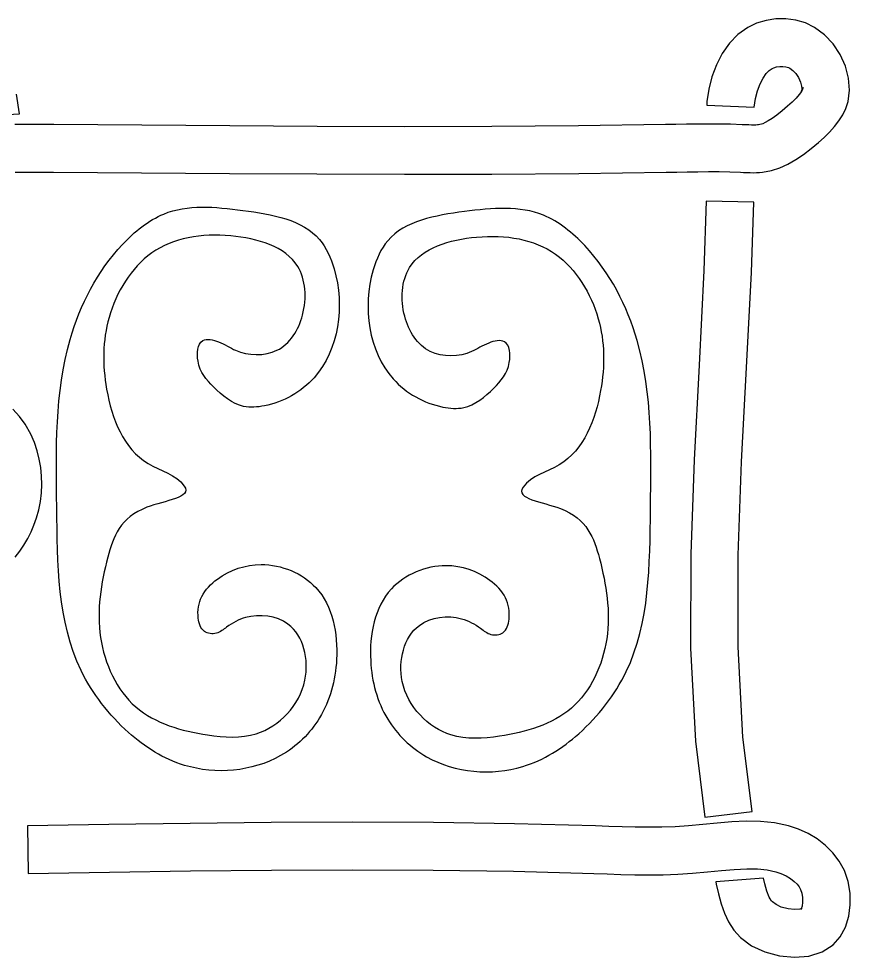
# Model space of a CAD drawing. Extents: x -2.65 to 2.61, y -1.31 to 1.34.
# Drawn here: x 1.738 to 2.612, y -0.496 to 0.49 of the extents above; entities that cross this region are included whole.
import ezdxf

# ---------------------------------------------------------------- set-up
doc = ezdxf.new("R2010")
doc.units = 0
doc.layers.add('2', color=7, linetype='CONTINUOUS')

msp = doc.modelspace()

# ---------------------------------------------------------------- linework, layer by layer
at = {"layer": '2', "color": 7, "linetype": 'CONTINUOUS', "flags": 128}
for points in [[(1.734271, 0.328911), (1.740918, 0.328939), (1.747597, 0.328947), (1.754302, 0.32894), (1.761027, 0.328921), (1.767763, 0.328893), (1.774505, 0.328861), (1.867078, 0.328294), (1.959406, 0.327633), (2.051523, 0.327049), (2.143464, 0.32671), (2.235263, 0.326786), (2.326955, 0.327447), (2.418572, 0.328861), (2.429675, 0.329086), (2.440783, 0.329292), (2.451904, 0.329444), (2.463044, 0.329511), (2.474209, 0.329458), (2.485406, 0.329252), (2.496641, 0.328861), (2.500018, 0.328707), (2.503395, 0.32856), (2.506764, 0.328446), (2.510121, 0.328393), (2.51346, 0.328427), (2.516775, 0.328574), (2.520061, 0.328861), (2.529188, 0.330542), (2.538047, 0.333408), (2.546645, 0.337303), (2.554992, 0.342073), (2.563096, 0.347564), (2.570967, 0.353621), (2.578613, 0.360088), (2.584551, 0.365474), (2.590218, 0.371056), (2.595481, 0.376866), (2.600208, 0.382936), (2.604265, 0.389298), (2.60752, 0.395984), (2.60984, 0.403026), (2.611404, 0.415107), (2.610411, 0.427702), (2.607077, 0.440318), (2.601622, 0.452459), (2.594264, 0.463632), (2.58522, 0.473342), (2.574709, 0.481095), (2.565162, 0.485702), (2.555028, 0.488701), (2.54456, 0.490135), (2.534015, 0.490049), (2.523644, 0.488484), (2.513704, 0.485485), (2.504447, 0.481095), (2.494001, 0.473638), (2.485036, 0.464365), (2.477527, 0.453626), (2.471447, 0.441772), (2.466768, 0.429153), (2.463465, 0.416121), (2.46151, 0.403026), (2.461238, 0.399469), (2.461238, 0.399469), (2.511173, 0.39706), (2.512547, 0.406262), (2.514578, 0.414277), (2.517293, 0.421599), (2.520459, 0.42777), (2.523741, 0.432464), (2.526771, 0.435599), (2.529884, 0.437821), (2.53174, 0.438701), (2.534651, 0.439579), (2.537969, 0.44008), (2.541354, 0.440107), (2.544478, 0.439679), (2.547085, 0.438908), (2.548781, 0.43809), (2.551799, 0.435863), (2.554815, 0.432625), (2.557658, 0.428308), (2.559786, 0.423573), (2.56092, 0.419282), (2.56115, 0.416365), (2.560864, 0.414159), (2.562564, 0.41787), (2.562108, 0.416182), (2.560757, 0.413655), (2.558426, 0.410435), (2.555132, 0.406678), (2.550961, 0.402511), (2.54632, 0.398262), (2.540474, 0.393246), (2.535052, 0.388958), (2.530182, 0.385484), (2.526012, 0.382847), (2.522658, 0.380981), (2.520131, 0.379715), (2.515708, 0.378671), (2.514559, 0.378525), (2.512957, 0.378424), (2.510915, 0.378387), (2.508448, 0.378418), (2.505571, 0.378513), (2.502296, 0.378655), (2.498381, 0.378831), (2.486323, 0.379244), (2.474446, 0.379457), (2.462746, 0.37951), (2.451218, 0.37944), (2.439859, 0.379283), (2.428661, 0.379076), (2.4178, 0.378855), (2.326594, 0.377446), (2.235222, 0.376786), (2.143649, 0.37671), (2.05184, 0.377048), (1.959764, 0.377632), (1.867384, 0.378293), (1.774746, 0.37886), (1.767968, 0.378893), (1.761169, 0.378921), (1.754355, 0.37894), (1.747534, 0.378947), (1.74071, 0.378938), (1.733891, 0.37891)], [(1.688579, 0.387364), (1.738747, 0.390267), (1.735471, 0.410833)], [(1.734336, -0.075523), (1.739078, -0.069398), (1.743432, -0.062968), (1.747385, -0.056244), (1.750921, -0.049237), (1.754018, -0.041958), (1.756654, -0.034421), (1.758977, -0.025887), (1.760702, -0.017061), (1.761773, -0.008202), (1.762205, 0.000675), (1.762001, 0.009557), (1.76115, 0.01843), (1.75963, 0.027279), (1.757406, 0.036085), (1.75443, 0.04482), (1.750642, 0.05344), (1.744716, 0.06404), (1.738783, 0.072221), (1.731788, 0.079973)]]:
    msp.add_lwpolyline(points, dxfattribs=at).dxf.unprotected_set("ltscale", 0)
for points in [[(2.459385, -0.348905), (2.509045, -0.343076), (2.499286, -0.264803), (2.494357, -0.170067), (2.494465, -0.073562), (2.49796, 0.024415), (2.503142, 0.123593), (2.508257, 0.223603), (2.510648, 0.297513), (2.460654, 0.298507), (2.458299, 0.225688), (2.453207, 0.126147), (2.448006, 0.026611), (2.444466, -0.072643), (2.444356, -0.171339), (2.449447, -0.2692), (2.459385, -0.348905)], [(1.747181, -0.358144), (1.748008, -0.408137), (1.833348, -0.406725), (1.918569, -0.405492), (2.003655, -0.404611), (2.08859, -0.404257), (2.173617, -0.40461), (2.258255, -0.405838), (2.342696, -0.408114), (2.356734, -0.408595), (2.371035, -0.409043), (2.385603, -0.40938), (2.400444, -0.409525), (2.415561, -0.409392), (2.430952, -0.40889), (2.446438, -0.407946), (2.462172, -0.406538), (2.476714, -0.405071), (2.49001, -0.403873), (2.50356, -0.403201), (2.514807, -0.403352), (2.524703, -0.404366), (2.533969, -0.406391), (2.539324, -0.408209), (2.544686, -0.410646), (2.549405, -0.413432), (2.553295, -0.416389), (2.55628, -0.419339), (2.558419, -0.422164), (2.559894, -0.424918), (2.56118, -0.428728), (2.561966, -0.433348), (2.562062, -0.438199), (2.5615, -0.442412), (2.560646, -0.445186), (2.560204, -0.446011), (2.561306, -0.444753), (2.558999, -0.445473), (2.553678, -0.445925), (2.546704, -0.445253), (2.539685, -0.443359), (2.534144, -0.440774), (2.530368, -0.437991), (2.529516, -0.437048), (2.527963, -0.434645), (2.526958, -0.43314), (2.524608, -0.426868), (2.522436, -0.419019), (2.521087, -0.412871), (2.470849, -0.416837), (2.471319, -0.419275), (2.473581, -0.429658), (2.476326, -0.43986), (2.479779, -0.449699), (2.484166, -0.458997), (2.489712, -0.467572), (2.496641, -0.475247), (2.508492, -0.48398), (2.522475, -0.490503), (2.537729, -0.494619), (2.553392, -0.49613), (2.568604, -0.494838), (2.582502, -0.490545), (2.594226, -0.483054), (2.60159, -0.474647), (2.607009, -0.464517), (2.610512, -0.453149), (2.612127, -0.441026), (2.611884, -0.428635), (2.609811, -0.41646), (2.605937, -0.404985), (2.600648, -0.395106), (2.593975, -0.386294), (2.586134, -0.378546), (2.577339, -0.37186), (2.567806, -0.366232), (2.55775, -0.361661), (2.547385, -0.358144), (2.532615, -0.354914), (2.517694, -0.353386), (2.502656, -0.353185), (2.487534, -0.353935), (2.47236, -0.355261), (2.457169, -0.356789), (2.441992, -0.358144), (2.427978, -0.358979), (2.413998, -0.359416), (2.400047, -0.359527), (2.386119, -0.359383), (2.372207, -0.359057), (2.358305, -0.35862), (2.344407, -0.358144), (2.259292, -0.355847), (2.174084, -0.354611), (2.088797, -0.354258), (2.003448, -0.354611), (1.918052, -0.355494), (1.832624, -0.356731), (1.747181, -0.358144)]]:
    msp.add_lwpolyline(points, close=True, dxfattribs=at).dxf.unprotected_set("ltscale", 0)
at = {"layer": '2', "color": 7, "linetype": 'CONTINUOUS'}
for points, start_tangent, end_tangent in [([(1.911959, -0.000908), (1.8739, 0.022735), (1.830412, 0.100759), (1.83297, 0.176224), (1.877737, 0.244016), (1.960878, 0.261923), (2.031227, 0.229946), (2.036343, 0.178783), (2.009482, 0.141689), (1.965994, 0.141689), (1.948087, 0.150643), (1.931459, 0.151922), (1.926459, 0.13014), (1.942819, 0.103162), (1.974389, 0.082785), (1.996201, 0.083359), (2.048435, 0.11292), (2.069599, 0.227388), (2.05425, 0.258085), (1.973668, 0.288783), (1.890528, 0.284946), (1.84704, 0.252969), (1.792039, 0.153201), (1.777969, -0.023312), (1.803551, -0.194708), (1.853435, -0.259941), (1.912273, -0.294476), (2.01332, -0.284244), (2.05425, -0.244592), (2.072157, -0.183196), (2.050413, -0.107731), (1.992854, -0.083428), (1.946808, -0.098777), (1.930387, -0.117159), (1.926726, -0.139674), (1.933133, -0.153769), (1.945763, -0.155599), (1.956563, -0.149192), (1.976515, -0.139125), (2.020994, -0.146103), (2.038901, -0.204941), (1.987738, -0.26122), (1.936575, -0.262499), (1.861109, -0.23308), (1.824016, -0.160173), (1.831691, -0.075754), (1.872621, -0.023312), (1.911959, -0.000908)], (-0.0288786, 0.0415233), (-0.0288786, 0.0415233)), ([(2.268169, -0.002187), (2.306228, 0.021456), (2.349717, 0.09948), (2.347159, 0.174945), (2.302391, 0.242736), (2.219251, 0.260644), (2.148902, 0.228667), (2.143786, 0.177504), (2.170646, 0.14041), (2.214135, 0.14041), (2.232042, 0.149364), (2.24867, 0.150643), (2.253669, 0.128861), (2.23731, 0.101883), (2.20574, 0.081506), (2.183928, 0.08208), (2.131694, 0.111641), (2.11053, 0.226108), (2.125879, 0.256806), (2.20646, 0.287504), (2.2896, 0.283667), (2.333089, 0.25169), (2.388089, 0.151922), (2.402159, -0.024591), (2.376578, -0.195987), (2.326694, -0.26122), (2.267856, -0.295755), (2.166809, -0.285523), (2.125879, -0.245871), (2.107971, -0.184475), (2.129716, -0.10901), (2.187274, -0.084707), (2.233321, -0.100056), (2.249741, -0.118438), (2.253402, -0.140953), (2.246996, -0.155048), (2.234365, -0.156878), (2.223566, -0.150472), (2.203613, -0.140404), (2.159135, -0.147382), (2.141227, -0.20622), (2.192391, -0.262499), (2.243554, -0.263778), (2.319019, -0.234359), (2.356113, -0.161452), (2.348438, -0.077033), (2.307508, -0.024591), (2.268169, -0.002187)], (0.0288786, 0.0415233), (0.0288786, 0.0415233))]:
    msp.add_spline(points, degree=3, dxfattribs=dict(at, start_tangent=start_tangent, end_tangent=end_tangent)).dxf.unprotected_set("ltscale", 0)

doc.saveas('drawing.dxf')
